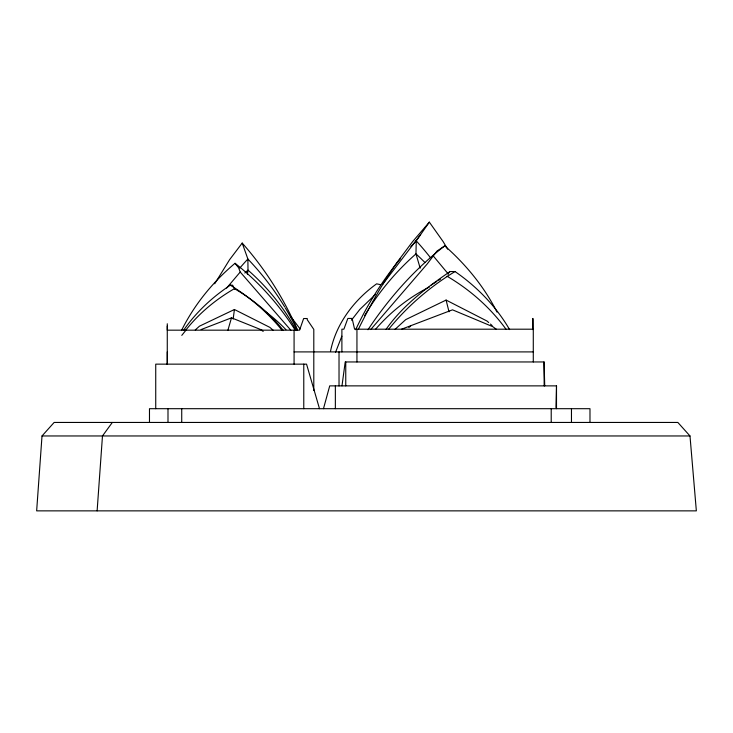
<?xml version="1.0" encoding="UTF-8"?>
<svg xmlns="http://www.w3.org/2000/svg" width="733" height="733" viewBox="0 0 733 733"><rect width="100%" height="100%" fill="white"/><g stroke="black" fill="none" stroke-linecap="round" stroke-linejoin="round"><path stroke-width="1.1" d="M167.271 326.038L167.271 330.171L299.568 330.171L303.636 318.525L307.255 318.525L307.255 319.735L313.797 329.392L313.797 390.524M167.271 364.402L167.271 351.904M356.944 361.955L356.944 329.199M533.285 361.955L533.285 329.199L354.589 329.199L352.115 318.434L347.845 318.434L343.887 329.199L341.89 329.199L341.89 351.904M555.981 407.548L556.503 385.87L556.503 408.693M532.717 329.621L532.873 318.434L533.12 329.199M447.661 249.165L443.153 241.633L429.346 222.136L416.252 240.845L415.968 253.875L420.192 268.196M42.01 435.961L36.65 510.864L696.35 510.864L689.991 435.961L677.851 422.446L54.141 422.446L42.01 435.961L689.991 435.961M97.123 510.864L102.473 435.961L112.332 422.446M233.149 319.047L234.432 309.509L269.863 327.376L273.281 330.354M341.981 385.87L345.216 361.955L544.088 361.955L544.72 385.87M247.378 274.316L248.001 270.129L247.882 259.024L242.202 243.072L229.594 259.693L214.714 283.772M330.482 351.464C335.925 323.83 354.057 300.035 376.643 283.827L380.528 284.679M323.473 408.693L329.722 385.87L556.503 385.87M227.926 330.171L231.491 317.829L261.993 330.079M335.558 352.252L341.862 336.163M181.472 330.537C194.3 304.662 212.927 281.82 235.036 263.294C258.859 281.994 279.328 304.91 295.445 330.537M358.41 329.163C369.771 306.037 382.369 283.515 397.094 262.341L412.606 241.633L429.346 222.136M183.479 330.455C195.858 312.414 212.139 297.241 230.345 285.192L232.627 285.192L234.697 289.169M351.437 320.184L359.848 309.418L375.424 294.455M367.966 329.749C389.021 298.047 414.576 269.158 444.757 245.867C465.922 264.567 484.266 286.795 497.001 312.102M370.733 329.538L427.321 263.825L436.96 251.089L444.757 245.867M385.961 329.493C402.646 305.569 426.276 287.913 450.025 271.549L455.028 271.549C477.027 286.75 496.149 306.412 509.591 329.593M382.562 284.477L420.614 234.615M185.495 330.519C198.799 313.477 215.749 299.458 234.432 288.665C253.114 299.458 270.065 313.477 283.359 330.519M181.784 335.384L185.953 330.171M235.036 263.294L238.591 267.747L240.222 272.025L226.644 288.051M388.572 329.364C407.136 306.403 429.813 286.878 455.028 271.549M447.762 273.885L450.025 271.549M394.968 329.429L405.716 319.615L446.085 300.072L487.005 321.036L488.719 322.547M195.262 329.951L199.477 326.167L234.432 309.509M408.785 327.504L410.627 326.185M431.279 284.99L436.831 281.481M438.682 280.308L440.533 279.136M201.053 329.584L231.491 317.829M401.583 329.199L452.518 309.83L492.796 326.671L496.406 329.319M294.08 351.904L533.285 351.904M544.17 385.87L544.005 361.955M261.287 330.171L263.202 331.38M447.011 276.204C470.045 289.755 490.542 307.796 506.201 329.493M230.345 285.192C249.926 297.323 267.765 312.46 282.196 330.455M490.432 324.059L492.145 325.571M290.635 316.427L300.081 328.915M448.44 274.179L433.386 256.101M290.873 330.244L240.222 272.025M242.202 243.072C264.97 268.791 283.698 298.074 297.323 329.612M319.496 408.693L306.55 364.145L155.735 364.145L155.735 408.693M446.085 300.072L449.027 311.8M589.983 422.446L589.983 408.693L149.477 408.693L149.477 422.446M571.465 408.693L571.465 422.446M551.216 408.693L551.216 422.446M345.756 361.955L345.756 385.87M339.022 351.904L339.031 385.979M335.357 385.87L335.357 408.693M303.774 364.145L303.774 408.693M294.08 330.171L294.08 364.145M181.729 408.693L181.729 422.446M167.994 408.693L167.994 422.446M167.271 323.757L167.271 364.145M364.53 315.694A254.543 247.507 -63 0 1 415.968 253.884A254.663 247.626 -63 0 1 424.847 262.432M416.243 240.864A322.777 313.843 -63 0 1 430.445 257.649M355.661 329.731A322.777 313.843 -63 0 1 400.594 258.511M410.901 246.618A322.777 313.843 -63 0 1 416.262 240.855M375.397 329.456A181.931 178.037 -90 0 1 429.465 286.951M284.661 306.88A275.168 272.062 45 0 0 247.873 259.033A275.168 272.062 45 0 0 239.764 268.113M285.238 307.833A275.168 272.062 45 0 1 297.497 330.464M296.389 330.537A217.005 214.549 45 0 0 248.001 270.129A217.105 214.65 45 0 0 244.804 273.043M264.595 311.049A155.094 154.15 90 0 1 285.952 329.676"/></g></svg>
